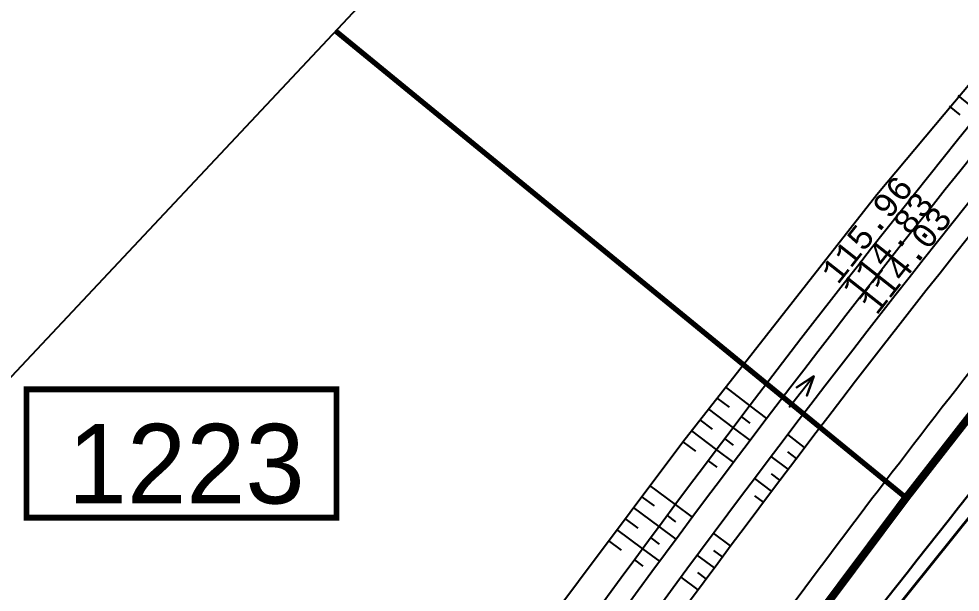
# Model space of a CAD drawing. Header units: millimetres. Extents: x 229784 to 231786, y 726884 to 727329.
# Drawn here: x 229867.59 to 229903.06, y 727019.86 to 727041.46 of the extents above; entities that cross this region are included whole.
import ezdxf
from ezdxf.enums import TextEntityAlignment as Align

# ---------------------------------------------------------------- set-up
doc = ezdxf.new("R2010")
doc.units = ezdxf.units.MM
for name, pattern in [('2480-axa-500-15.11.16$0$CENTER', [2, 1.25, -0.25, 0.25, -0.25]), ('2480-GEOMET-12.8.14$0$D1-3', [6, 3, -3]), ('DESPLANW500-12.8.14$0$CENTER', [2, 1.25, -0.25, 0.25, -0.25])]:
    doc.linetypes.add(name, pattern=pattern)
for name, color, linetype in [('2480-axa-500-15.11.16$0$IDAN_AXIS', 7, 'Continuous'), ('2480-GEOMET-12.8.14$0$_L_TOSEFET 1.00M', 253, 'Continuous'), ('2480-PLAN-12.8.14$0$scellno', 8, 'Continuous'), ('DESPLANW500-12.8.14$0$ALIYA', 253, 'Continuous'), ('DESPLANW500-12.8.14$0$BRMA-ELV', 253, 'Continuous'), ('DESPLANW500-12.8.14$0$DIKUR_CUT_L', 254, 'Continuous'), ('DESPLANW500-12.8.14$0$DITC-ELV', 253, 'Continuous'), ('DESPLANW500-12.8.14$0$DITC_ARROW', 254, 'Continuous'), ('DESPLANW500-12.8.14$0$DITC_ARROW_LL', 254, 'Continuous'), ('DESPLANW500-12.8.14$0$HIBUR_TO_EARTHWORK', 253, 'Continuous'), ('DESPLANW500-12.8.14$0$IDAN_AXIS', 8, 'DESPLANW500-12.8.14$0$CENTER'), ('DESPLANW500-12.8.14$0$SLOP_TIK_', 254, 'Continuous'), ('DESPLANW500-12.8.14$0$TRAPEZ', 8, 'Continuous'), ('DESPLANW500-12.8.14$0$YRIDA_TA', 8, 'Continuous'), ('M1200', 2, 'Continuous')]:
    doc.layers.add(name, color=color, linetype=linetype)
for name, color, linetype, lineweight in [('2480-GEOMET-12.8.14$0$rezua', 13, 'Continuous', 30), ('2480-GEOMET-12.8.14$0$TICH', 13, 'Continuous', 30), ('TEURA', 1, 'Continuous', 30)]:
    doc.layers.add(name, color=color, linetype=linetype, lineweight=lineweight)
doc.layers.add('2480-GEOMET-12.8.14$0$ZEVA', color=7, linetype='Continuous', true_color=0x919191)
doc.layers.add('2480-PLAN-12.8.14$0$pcell', color=7, linetype='Continuous', true_color=0x3366ff)
doc.styles.add('2480-PLAN-12.8.14$0$mvt-nos', font='mvt-nos')
doc.styles.add('DESPLANW500-12.8.14$0$MONOTXT', font='monotxt')
doc.styles.get("Standard").update_dxf_attribs({"font": 'arial.ttf'})
doc.linetypes.add('V_LINE', pattern='A,1,-0.3,["V",Standard,S=0.1,R=0,X=-0.1,Y=-0.05],-0.2', length=1.5)

# ---------------------------------------------------------------- blocks, each defined once
blk = doc.blocks.new('2480-PLAN-12.8.14$0$bigcellno')
at = {"layer": '2480-PLAN-12.8.14$0$scellno', "const_width": 0.175}
blk.add_lwpolyline([(-4.815, -2.018), (-4.815, 1.851), (4.533, 1.851), (4.533, -2.018)], close=True, dxfattribs=at)
at = {"layer": '2480-PLAN-12.8.14$0$scellno', "style": '2480-PLAN-12.8.14$0$mvt-nos'}
blk.add_attdef('NUM', text='', height=2.1, dxfattribs=at).set_placement((-0.141, -1.197), align=Align.CENTER)
at = {"layer": '2480-PLAN-12.8.14$0$scellno', "style": '2480-PLAN-12.8.14$0$mvt-nos', "flags": 1}
for tag, p in [('CODE', (-0.141, -4.289)), ('AREA', (-0.141, -6.486))]:
    blk.add_attdef(tag, text='', height=1.75, dxfattribs=at).set_placement(p, align=Align.CENTER)
blk = doc.blocks.new('DESPLANW500-12.8.14$0$DITC_ARROW')
at = {"layer": 'DESPLANW500-12.8.14$0$DITC_ARROW_LL', "flags": 128}
blk.add_lwpolyline([(0, 0), (-0.5, -1.5), (0, 0), (0.5, -1.5), (0, 0), (0, -3)], dxfattribs=at)

msp = doc.modelspace()

# ---------------------------------------------------------------- linework, layer by layer
at = {"layer": '2480-axa-500-15.11.16$0$IDAN_AXIS', "linetype": '2480-axa-500-15.11.16$0$CENTER'}
msp.add_lwpolyline([(229872.068, 726960.387, -0.071477), (229947.042, 727060.962), (229947.732, 727061.655, -0.298103), (230708.48, 727222.267), (231119.383, 727062.249, 0.111374), (231641.537, 726983.585), (231643.691, 726983.741, -0.084198), (231668.658, 726981.345), (231692.584, 726974.885)], format="xyb", dxfattribs=at)
at = {"layer": '2480-GEOMET-12.8.14$0$_L_TOSEFET 1.00M', "linetype": 'Continuous'}
msp.add_lwpolyline([(229918.078, 727045.951, 0.015643), (229900.227, 727024.022, 0.014833), (229884.599, 727002.235, 0.014833)], format="xyb", dxfattribs=at)
at = {"layer": '2480-GEOMET-12.8.14$0$rezua', "color": 8, "linetype": 'Continuous', "true_color": 0x787878, "const_width": 0.3}
msp.add_lwpolyline([(229918.833, 727045.296, 0.015643), (229901.022, 727023.415, 0.014833), (229885.428, 727001.676)], format="xyb", dxfattribs=at)
at = {"layer": '2480-GEOMET-12.8.14$0$TICH', "color": 251, "true_color": 0x696969, "const_width": 0.1}
for points in [[(229891.481, 726996.607, -0.046496), (229945.621, 727062.37, -0.010596), (229971.096, 727086.804)], [(229895.244, 726999.29, -0.039884), (229946.954, 727061.023, -0.010677), (229972.537, 727085.553)], [(229890.747, 727006.175, -0.02158), (229920.882, 727043.735, -0.02158)]]:
    msp.add_lwpolyline(points, format="xyb", dxfattribs=at)
at = {"layer": '2480-GEOMET-12.8.14$0$ZEVA', "linetype": '2480-GEOMET-12.8.14$0$D1-3'}
msp.add_arc((230259.527, 726749.781), 442.25, 135.1205, 146.20332, dxfattribs=at)
at = {"layer": '2480-PLAN-12.8.14$0$pcell', "const_width": 0.2}
for points in [[(229879.523, 727041.005), (229901.019, 727023.411, -0.015646), (229918.833, 727045.296, 0.202646), (229921.243, 727052.699, 0.202646), (229917.612, 727059.587), (229905.935, 727069.142)], [(229846.415, 727005.736), (229864.906, 726997.257), (229866.733, 726996.419, 0.177703), (229877.037, 726995.612, 0.177703), (229885.418, 727001.661, -0.014841), (229901.019, 727023.411), (229879.523, 727041.005)]]:
    msp.add_lwpolyline(points, format="xyb", dxfattribs=at)
at = {"layer": 'DESPLANW500-12.8.14$0$ALIYA', "flags": 128}
msp.add_lwpolyline([(229872.058, 726999.524), (229874.179, 727000.438), (229876.044, 727001.588), (229877.738, 727003.017), (229879.167, 727004.614), (229879.816, 727005.513), (229879.816, 727005.513, -0.030305), (229913.516, 727049.54), (229914.752, 727051.214), (229915.538, 727052.833), (229916.017, 727054.493), (229916.1, 727055.062)], format="xyb", dxfattribs=at)
at = {"layer": 'DESPLANW500-12.8.14$0$DIKUR_CUT_L', "flags": 128}
msp.add_lwpolyline([(229870.962, 727000.231), (229873.05, 727001.172), (229874.58, 727002.065), (229876.429, 727003.584), (229878.054, 727005.359), (229886.693, 727017.617), (229892.612, 727025.527), (229899.911, 727034.849), (229908.637, 727045.262), (229913.645, 727050.996), (229914.61, 727052.507), (229915.313, 727054.136), (229915.649, 727055.462)], dxfattribs=at)
at = {"layer": 'DESPLANW500-12.8.14$0$HIBUR_TO_EARTHWORK', "flags": 128}
msp.add_lwpolyline([(229874.248, 726998.113), (229876.363, 726999.017), (229878.221, 727000.158), (229879.909, 727001.577), (229881.331, 727003.164), (229881.977, 727004.058), (229881.977, 727004.058, -0.030305), (229915.485, 727047.834), (229916.713, 727049.5), (229917.493, 727051.11), (229917.966, 727052.765), (229918.047, 727053.331)], format="xyb", dxfattribs=at)
at = {"layer": 'DESPLANW500-12.8.14$0$IDAN_AXIS', "linetype": 'DESPLANW500-12.8.14$0$CENTER'}
msp.add_lwpolyline([(229872.068, 726960.387, -0.071477), (229947.042, 727060.962), (229947.732, 727061.655, -0.298103), (230708.48, 727222.267), (231119.383, 727062.249, 0.111374), (231641.537, 726983.585), (231643.691, 726983.741, -0.084198), (231668.658, 726981.345), (231692.584, 726974.885)], format="xyb", dxfattribs=at)
at = {"layer": 'DESPLANW500-12.8.14$0$SLOP_TIK_', "flags": 128}
for points in [[(229902.974, 727038.57), (229903.784, 727037.914)], [(229902.641, 727038.17), (229903.048, 727037.841)], [(229894.195, 727027.591), (229895.126, 727026.884)], [(229893.878, 727027.178), (229894.346, 727026.824)], [(229893.562, 727026.766), (229894.501, 727026.055)], [(229895.126, 727026.884), (229895.763, 727026.399)], [(229894.813, 727026.469), (229895.132, 727026.228)], [(229893.245, 727026.353), (229893.717, 727025.997)], [(229894.501, 727026.055), (229895.139, 727025.572)], [(229892.928, 727025.94), (229893.876, 727025.226), (229894.515, 727024.745)], [(229897.195, 727025.31), (229896.559, 727025.794)], [(229892.612, 727025.527), (229893.088, 727025.169)], [(229894.188, 727025.641), (229894.507, 727025.399)], [(229896.885, 727024.898), (229896.566, 727025.14)], [(229893.563, 727024.812), (229893.883, 727024.571)], [(229896.574, 727024.486), (229895.936, 727024.969)], [(229896.263, 727024.074), (229895.944, 727024.315)], [(229895.952, 727023.662), (229895.313, 727024.144)], [(229891.351, 727023.881), (229892.319, 727023.161)], [(229891.039, 727023.465), (229891.526, 727023.104)], [(229895.642, 727023.25), (229895.322, 727023.49)], [(229890.728, 727023.048), (229891.704, 727022.325)], [(229892.319, 727023.161), (229892.961, 727022.683)], [(229890.416, 727022.632), (229890.906, 727022.27)], [(229892.012, 727022.743), (229892.333, 727022.504)], [(229890.104, 727022.215), (229891.089, 727021.488)], [(229891.704, 727022.325), (229892.347, 727021.848)], [(229889.792, 727021.798), (229890.287, 727021.434)], [(229891.396, 727021.907), (229891.718, 727021.669)], [(229894.405, 727021.608), (229893.763, 727022.085)], [(229891.089, 727021.488), (229891.733, 727021.013)], [(229893.793, 727020.777), (229893.15, 727021.253)], [(229894.099, 727021.192), (229893.778, 727021.431)], [(229890.781, 727021.07), (229891.104, 727020.833)], [(229893.181, 727019.945), (229892.538, 727020.42)], [(229893.487, 727020.361), (229893.166, 727020.599)]]:
    msp.add_lwpolyline(points, dxfattribs=at)
at = {"layer": 'DESPLANW500-12.8.14$0$TRAPEZ', "flags": 128}
msp.add_lwpolyline([(229872.731, 726999.091), (229874.85, 727000.001), (229876.713, 727001.149), (229878.405, 727002.575), (229879.831, 727004.168), (229880.48, 727005.066), (229880.48, 727005.066, -0.030305), (229914.12, 727049.017), (229915.355, 727050.688), (229916.139, 727052.304), (229916.616, 727053.962), (229916.698, 727054.53)], format="xyb", dxfattribs=at)
at = {"layer": 'DESPLANW500-12.8.14$0$YRIDA_TA', "flags": 128}
msp.add_lwpolyline([(229873.571, 726998.549), (229875.688, 726999.456), (229877.549, 727000.6), (229879.238, 727002.022), (229880.662, 727003.612), (229881.309, 727004.507), (229881.309, 727004.507, -0.030306), (229914.876, 727048.362), (229916.107, 727050.03), (229916.889, 727051.643), (229917.364, 727053.299), (229917.445, 727053.866)], format="xyb", dxfattribs=at)
at = {"layer": 'M1200'}
msp.add_lwpolyline([(230572.224, 727234.344), (230463.688, 727236.628), (230282.449, 727225.242), (230186.48, 727194.412), (230046.917, 727107.538), (229873.167, 726926.366), (229802.182, 726958.616), (229992.585, 727161.448), (230184.611, 727268.679), (230297.001, 727295.911), (230402.887, 727309.202), (230530.709, 727318.067), (230655.466, 727279.498)], dxfattribs=at)
at = {"layer": 'TEURA', "color": 6, "linetype": 'V_LINE', "ltscale": 5, "flags": 128}
msp.add_lwpolyline([(229882.383, 726995.624, 0.058293), (229886.61, 726998.687, 0.038752), (229890.334, 727003.062), (229890.732, 727003.611), (229890.215, 727006.298, 0.003809), (229892.046, 727008.777, -0.005041), (229898.364, 727017.131, -0.008476), (229910.867, 727032.759, -0.0091), (229920.453, 727044.111, -0.014803), (229941.368, 727066.602, -0.007122), (229952.703, 727077.768, -0.001985), (229960.184, 727084.873, -0.003945), (229966.552, 727090.78), (229967.366, 727091.566), (229976.865, 727100.071), (229981.403, 727103.985), (229985.016, 727107.084), (229993.442, 727114.195), (230000.322, 727119.807), (230008.583, 727126.384), (230019.691, 727134.905), (230023.534, 727137.732, -0.000181), (230028.391, 727141.326, 0.00411), (230033.281, 727144.847, -0.003958), (230053.123, 727158.522, -0.008917), (230064.67, 727166.05, -0.00514), (230073.389, 727171.527, -0.00621), (230078.525, 727174.673, -0.006253), (230093.392, 727183.451, -0.004149), (230103.409, 727189.097, -0.004099), (230113.463, 727194.554, -0.003929), (230125.448, 727200.801, -0.003185), (230142.125, 727209.004, -0.003978), (230152.536, 727213.862, -0.006532), (230166.753, 727220.162, -0.002711), (230175.758, 727223.962, -0.004595), (230187.69, 727228.778, -0.002237), (230197.546, 727232.579, -0.007602), (230212.839, 727238.144, -0.003348), (230224.679, 727242.18, -0.005846), (230232.592, 727244.782, -0.001141), (230239.475, 727246.942, 0.000117), (230245.124, 727248.658, -0.005849), (230255.251, 727251.607, -0.003264), (230260.889, 727253.179, -0.003498), (230264.555, 727254.175), (230287.995, 727260.078, 0.000035), (230296.361, 727261.954, -0.00487), (230309.627, 727264.751, 0.00232), (230318.161, 727266.342, 0.002336), (230326.303, 727267.844, -0.000882), (230334.334, 727269.255, -0.006779), (230341.121, 727270.341, 0.001049), (230344.403, 727270.828), (230363.377, 727273.445, 0.000928), (230372.573, 727274.486, -0.003973), (230380.76, 727275.311, 0.002637), (230386.434, 727275.867, -0.004532), (230397.323, 727276.759, -0.007293), (230405.432, 727277.211), (230410.22, 727277.455), (230418.462, 727277.875), (230423.707, 727278.143), (230425.697, 727276.298), (230427.614, 727276.362), (230439.636, 727276.548, -0.000592), (230447.982, 727276.631, -0.000522), (230452.727, 727276.675, -0.000969), (230462.28, 727276.497), (230467.856, 727276.397, 0.01172), (230469.315, 727276.434, 0.058822), (230476.169, 727277.6, 0.041922), (230481.077, 727279.539), (230481.193, 727279.597, 0.087483), (230482.228, 727280.354, -0.165227), (230495.847, 727288.263)], format="xyb", dxfattribs=at)

# ---------------------------------------------------------------- block references
at = {"layer": '2480-PLAN-12.8.14$0$scellno'}
ref = msp.add_blockref('2480-PLAN-12.8.14$0$bigcellno', (229873.892, 727025.187), dxfattribs=dict(at, xscale=1.25, yscale=1.25, zscale=1.25))
ref.add_attrib('CELLNO', '1223', dxfattribs={"height": 3, "style": '2480-PLAN-12.8.14$0$mvt-nos'}).set_placement((229873.892, 727023.198), align=Align.CENTER)
at = {"layer": 'DESPLANW500-12.8.14$0$DITC_ARROW', "xscale": 0.5, "yscale": 0.5, "zscale": 0.5, "rotation": 321.70896}
msp.add_blockref('DESPLANW500-12.8.14$0$DITC_ARROW', (229897.544, 727027.998), dxfattribs=at)

# ---------------------------------------------------------------- texts
at = {"layer": 'DESPLANW500-12.8.14$0$BRMA-ELV', "style": 'DESPLANW500-12.8.14$0$MONOTXT'}
for s, p in [('115.96', (229899.542, 727033.53)), ('114.83', (229900.319, 727032.917))]:
    msp.add_text(s, height=0.9, rotation=51.709, dxfattribs=at).set_placement(p, align=Align.MIDDLE)
at = {"layer": 'DESPLANW500-12.8.14$0$DITC-ELV', "style": 'DESPLANW500-12.8.14$0$MONOTXT'}
msp.add_text('114.03', height=0.9, rotation=51.709, dxfattribs=at).set_placement((229901.002, 727032.378), align=Align.MIDDLE)

doc.saveas('drawing.dxf')
